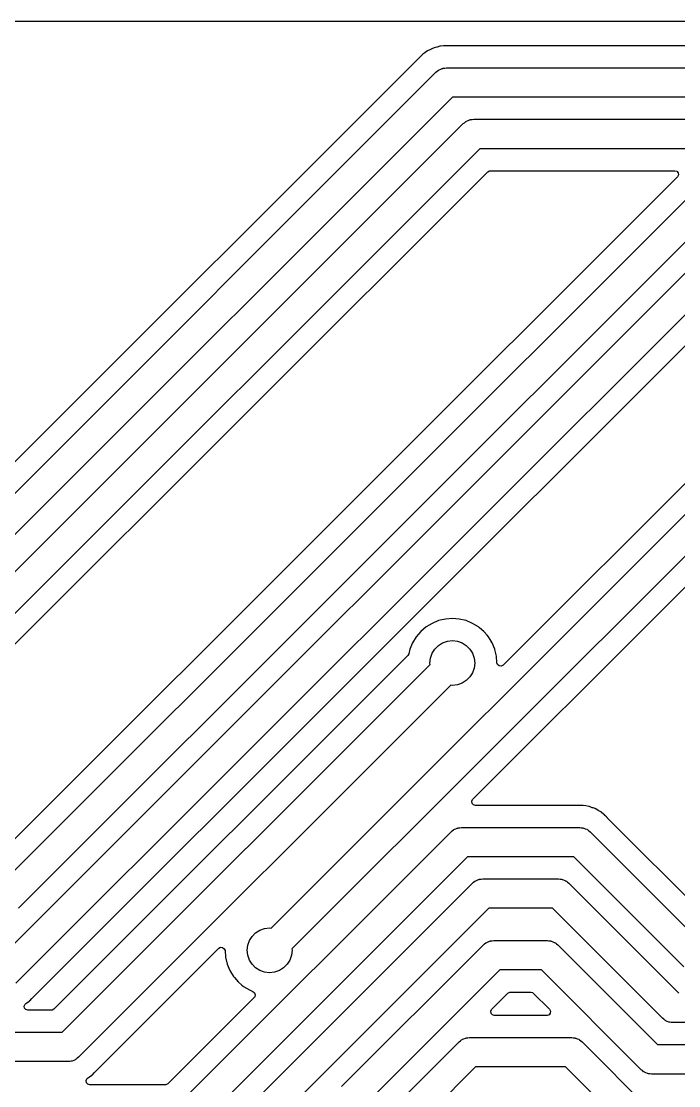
# Model space of a CAD drawing. Extents: x 33 to 233, y -115 to -15.
# Drawn here: x 134.15 to 156.51, y -50.84 to -14.6 of the extents above; entities that cross this region are included whole.
import ezdxf

# ---------------------------------------------------------------- set-up
doc = ezdxf.new("R2010")
doc.units = 0
doc.layers.add('BLACK', color=7, linetype='CONTINUOUS')

msp = doc.modelspace()

# ---------------------------------------------------------------- linework, layer by layer
at = {"layer": 'BLACK', "linetype": 'CONTINUOUS'}
for p, q in [((32.8245, -14.6005), (232.575, -14.6005)), ((148.081, -15.5556), (147.992, -15.596)), ((148.083, -15.555), (148.081, -15.5556)), ((148.171, -15.5125), (148.083, -15.555)), ((148.175, -15.5113), (148.171, -15.5125)), ((148.171, -15.5125), (148.171, -15.5125)), ((148.193, -15.5047), (148.175, -15.5113)), ((148.197, -15.5029), (148.193, -15.5047)), ((148.292, -15.479), (148.197, -15.5029)), ((148.294, -15.4786), (148.292, -15.479)), ((148.388, -15.4526), (148.294, -15.4786)), ((148.392, -15.4522), (148.388, -15.4526)), ((148.388, -15.4526), (148.388, -15.4526)), ((148.411, -15.449), (148.392, -15.4522)), ((148.416, -15.4479), (148.411, -15.449)), ((148.513, -15.4413), (148.416, -15.4479)), ((148.416, -15.4479), (148.416, -15.4479)), ((148.515, -15.4412), (148.513, -15.4413)), ((148.556, -15.4375), (148.515, -15.4412)), ((148.568, -15.4375), (148.556, -15.4375)), ((148.572, -15.4374), (148.568, -15.4375)), ((148.595, -15.4358), (148.572, -15.4374)), ((148.64, -15.4328), (148.595, -15.4358)), ((148.655, -15.4345), (148.64, -15.4328)), ((148.64, -15.4328), (148.64, -15.4328)), ((148.679, -15.4371), (148.655, -15.4345)), ((148.686, -15.4375), (148.679, -15.4371)), ((191.373, -15.4375), (148.686, -15.4375)), ((147.717, -15.8142), (133.852, -29.6793)), ((147.718, -15.8132), (147.717, -15.8142)), ((147.786, -15.7425), (147.718, -15.8132)), ((147.789, -15.7399), (147.786, -15.7425)), ((147.786, -15.7425), (147.786, -15.7425)), ((147.804, -15.7273), (147.789, -15.7399)), ((147.807, -15.7242), (147.804, -15.7273)), ((147.882, -15.6722), (147.807, -15.7242)), ((147.888, -15.6685), (147.882, -15.6722)), ((147.889, -15.6677), (147.888, -15.6685)), ((147.968, -15.6102), (147.889, -15.6677)), ((147.972, -15.6083), (147.968, -15.6102)), ((147.968, -15.6102), (147.968, -15.6102)), ((147.989, -15.5985), (147.972, -15.6083)), ((147.992, -15.596), (147.989, -15.5985)), ((148.258, -16.3344), (148.301, -16.3024)), ((148.301, -16.3024), (148.342, -16.2674)), ((148.342, -16.2674), (148.358, -16.2599)), ((148.358, -16.2599), (148.372, -16.2492)), ((148.372, -16.2492), (148.422, -16.2305)), ((148.422, -16.2305), (148.471, -16.2083)), ((148.471, -16.2083), (148.489, -16.2057)), ((148.489, -16.2057), (148.506, -16.1994)), ((148.506, -16.1994), (148.559, -16.1956)), ((148.559, -16.1956), (148.612, -16.188)), ((148.612, -16.188), (191.388, -16.188)), ((133.353, -31.24), (148.258, -16.3344)), ((148.819, -17.188), (133.914, -32.0936)), ((191.181, -17.188), (148.819, -17.188)), ((131.303, -35.97), (149.188, -18.0844)), ((149.188, -18.0844), (149.231, -18.0524)), ((149.231, -18.0524), (149.272, -18.0174)), ((149.272, -18.0174), (149.288, -18.0099)), ((149.288, -18.0099), (149.302, -17.9992)), ((149.302, -17.9992), (149.352, -17.9805)), ((149.352, -17.9805), (149.401, -17.9583)), ((149.401, -17.9583), (149.419, -17.9557)), ((149.419, -17.9557), (149.436, -17.9494)), ((149.436, -17.9494), (149.489, -17.9456)), ((149.489, -17.9456), (149.542, -17.938)), ((149.542, -17.938), (189.954, -17.938)), ((149.749, -18.938), (132.717, -35.97)), ((189.747, -18.938), (149.749, -18.938)), ((133.677, -36.0717), (150.024, -19.7248)), ((156.471, -19.9002), (133.852, -42.5193)), ((150.024, -19.7248), (150.085, -19.6913)), ((150.085, -19.6913), (150.111, -19.6885)), ((150.111, -19.6885), (156.384, -19.6885)), ((156.384, -19.6885), (156.451, -19.7082)), ((156.451, -19.7082), (156.496, -19.761)), ((156.477, -19.8937), (156.471, -19.9002)), ((156.506, -19.8301), (156.477, -19.8937)), ((156.496, -19.761), (156.506, -19.8301)), ((133.493, -43.94), (157.336, -20.0964)), ((157.897, -20.95), (134.054, -44.7936)), ((133.408, -46.5), (158.061, -21.8464)), ((158.622, -22.7), (133.968, -47.3536)), ((134.509, -47.8739), (158.897, -23.4868)), ((160.735, -26.3262), (150.544, -36.5178)), ((142.649, -45.4736), (161.276, -26.8464)), ((161.837, -27.7), (143.356, -46.1807)), ((155.737, -34.8612), (162.112, -28.4868)), ((148.127, -35.0982), (147.924, -35.2226)), ((148.347, -35.0071), (148.127, -35.0982)), ((148.127, -35.0982), (148.127, -35.0982)), ((148.579, -34.9515), (148.347, -35.0071)), ((148.347, -35.0071), (148.347, -35.0071)), ((148.816, -34.9328), (148.579, -34.9515)), ((149.053, -34.9515), (148.816, -34.9328)), ((149.285, -35.0071), (149.053, -34.9515)), ((149.505, -35.0982), (149.285, -35.0071)), ((149.708, -35.2226), (149.505, -35.0982)), ((149.505, -35.0982), (149.505, -35.0982)), ((149.511, -41.0878), (155.737, -34.8612)), ((147.743, -35.3772), (147.589, -35.5582)), ((147.924, -35.2226), (147.743, -35.3772)), ((147.924, -35.2226), (147.924, -35.2226)), ((149.736, -35.2468), (149.708, -35.2226)), ((149.708, -35.2226), (149.708, -35.2226)), ((149.889, -35.3772), (149.736, -35.2468)), ((149.995, -35.5013), (149.889, -35.3772)), ((150.043, -35.5582), (149.995, -35.5013)), ((147.464, -35.7612), (147.373, -35.9812)), ((147.589, -35.5582), (147.464, -35.7612)), ((147.589, -35.5582), (147.589, -35.5582)), ((148.22, -35.9749), (148.341, -35.8542)), ((148.341, -35.8542), (148.485, -35.7635)), ((148.485, -35.7635), (148.646, -35.7071)), ((148.646, -35.7071), (148.816, -35.688)), ((148.816, -35.688), (148.986, -35.7071)), ((148.986, -35.7071), (149.147, -35.7635)), ((149.147, -35.7635), (149.291, -35.8542)), ((149.291, -35.8542), (149.412, -35.9749)), ((150.1, -35.6507), (150.043, -35.5582)), ((150.043, -35.5582), (150.043, -35.5582)), ((150.168, -35.7612), (150.1, -35.6507)), ((150.259, -35.9812), (150.168, -35.7612)), ((150.168, -35.7612), (150.168, -35.7612)), ((147.303, -36.1944), (135.264, -48.2332)), ((147.336, -36.1357), (147.303, -36.1944)), ((147.373, -35.9812), (147.336, -36.1357)), ((147.373, -35.9812), (147.373, -35.9812)), ((148.073, -36.2804), (148.129, -36.1194)), ((148.129, -36.1194), (148.22, -35.9749)), ((149.412, -35.9749), (149.503, -36.1194)), ((149.503, -36.1194), (149.559, -36.2804)), ((150.261, -35.9902), (150.259, -35.9812)), ((150.259, -35.9812), (150.259, -35.9812)), ((150.314, -36.2127), (150.261, -35.9902)), ((150.332, -36.4399), (150.314, -36.2127)), ((135.539, -49.02), (148.06, -36.4993)), ((148.054, -36.45), (148.073, -36.2804)), ((148.06, -36.4993), (148.054, -36.45)), ((149.559, -36.2804), (149.578, -36.45)), ((149.578, -36.45), (149.559, -36.6196)), ((150.357, -36.5045), (150.332, -36.4399)), ((150.413, -36.5463), (150.357, -36.5045)), ((150.482, -36.5513), (150.413, -36.5463)), ((150.544, -36.5178), (150.482, -36.5513)), ((149.412, -36.9251), (149.291, -37.0458)), ((149.503, -36.7806), (149.412, -36.9251)), ((149.559, -36.6196), (149.503, -36.7806)), ((148.767, -37.2064), (136.1, -49.8736)), ((148.816, -37.212), (148.767, -37.2064)), ((148.986, -37.1929), (148.816, -37.212)), ((149.147, -37.1365), (148.986, -37.1929)), ((149.291, -37.0458), (149.147, -37.1365)), ((149.476, -41.1579), (149.505, -41.0943)), ((149.486, -41.227), (149.476, -41.1579)), ((149.531, -41.2798), (149.486, -41.227)), ((149.505, -41.0943), (149.511, -41.0878)), ((149.598, -41.2995), (149.531, -41.2798)), ((153.135, -41.2995), (149.598, -41.2995)), ((153.136, -41.2995), (153.135, -41.2995)), ((153.234, -41.2973), (153.136, -41.2995)), ((153.238, -41.298), (153.234, -41.2973)), ((153.258, -41.2995), (153.238, -41.298)), ((153.262, -41.2995), (153.258, -41.2995)), ((153.359, -41.317), (153.262, -41.2995)), ((153.262, -41.2995), (153.262, -41.2995)), ((153.36, -41.3172), (153.359, -41.317)), ((153.457, -41.3325), (153.36, -41.3172)), ((153.461, -41.3339), (153.457, -41.3325)), ((153.457, -41.3325), (153.457, -41.3325)), ((153.479, -41.3389), (153.461, -41.3339)), ((153.484, -41.3397), (153.479, -41.3389)), ((153.575, -41.3741), (153.484, -41.3397)), ((153.484, -41.3397), (153.484, -41.3397)), ((153.577, -41.3745), (153.575, -41.3741)), ((153.603, -41.3838), (153.577, -41.3745)), ((153.669, -41.4068), (153.603, -41.3838)), ((153.673, -41.409), (153.669, -41.4068)), ((153.69, -41.4172), (153.673, -41.409)), ((153.694, -41.4188), (153.69, -41.4172)), ((153.778, -41.469), (153.694, -41.4188)), ((153.78, -41.4697), (153.778, -41.469)), ((153.865, -41.5179), (153.78, -41.4697)), ((153.868, -41.5207), (153.865, -41.5179)), ((153.865, -41.5179), (153.865, -41.5179)), ((153.865, -41.5179), (153.865, -41.5179)), ((153.884, -41.532), (153.868, -41.5207)), ((153.888, -41.5342), (153.884, -41.532)), ((153.961, -41.5986), (153.888, -41.5342)), ((153.888, -41.5342), (153.888, -41.5342)), ((153.888, -41.5342), (153.888, -41.5342)), ((153.962, -41.5995), (153.961, -41.5986)), ((153.988, -41.6207), (153.962, -41.5995)), ((153.994, -41.6261), (153.988, -41.6207)), ((154.003, -41.6345), (153.994, -41.6261)), ((154.006, -41.6374), (154.003, -41.6345)), ((154.057, -41.6823), (154.006, -41.6374)), ((154.081, -41.7127), (154.057, -41.6823)), ((154.086, -41.7179), (154.081, -41.7127)), ((157.523, -45.1552), (154.086, -41.7179)), ((139.408, -51.56), (148.772, -42.1964)), ((148.772, -42.1964), (148.815, -42.1644)), ((148.815, -42.1644), (148.855, -42.1294)), ((148.855, -42.1294), (148.871, -42.1219)), ((148.871, -42.1219), (148.886, -42.1112)), ((148.886, -42.1112), (148.936, -42.0925)), ((148.936, -42.0925), (148.985, -42.0703)), ((148.985, -42.0703), (149.002, -42.0677)), ((149.002, -42.0677), (149.019, -42.0614)), ((149.019, -42.0614), (149.072, -42.0576)), ((149.072, -42.0576), (149.125, -42.05)), ((149.125, -42.05), (153.15, -42.05)), ((153.15, -42.05), (153.203, -42.0576)), ((153.203, -42.0576), (153.256, -42.0614)), ((153.256, -42.0614), (153.273, -42.0677)), ((153.273, -42.0677), (153.291, -42.0703)), ((153.291, -42.0703), (153.339, -42.0925)), ((153.339, -42.0925), (153.389, -42.1112)), ((153.389, -42.1112), (153.404, -42.1219)), ((153.404, -42.1219), (153.42, -42.1294)), ((153.42, -42.1294), (153.46, -42.1644)), ((153.46, -42.1644), (153.503, -42.1964)), ((153.503, -42.1964), (157.249, -45.942)), ((149.333, -43.05), (139.969, -52.4136)), ((152.943, -43.05), (149.333, -43.05)), ((156.688, -46.7956), (152.943, -43.05)), ((149.611, -43.8612), (149.661, -43.8425)), ((149.661, -43.8425), (149.709, -43.8203)), ((149.709, -43.8203), (149.727, -43.8177)), ((149.727, -43.8177), (149.744, -43.8114)), ((149.744, -43.8114), (149.797, -43.8076)), ((149.797, -43.8076), (149.85, -43.8)), ((149.85, -43.8), (152.425, -43.8)), ((152.425, -43.8), (152.478, -43.8076)), ((152.478, -43.8076), (152.531, -43.8114)), ((152.531, -43.8114), (152.548, -43.8177)), ((152.548, -43.8177), (152.566, -43.8203)), ((152.566, -43.8203), (152.614, -43.8425)), ((152.614, -43.8425), (152.664, -43.8612)), ((139.343, -54.1), (149.497, -43.9464)), ((149.497, -43.9464), (149.54, -43.9144)), ((149.54, -43.9144), (149.58, -43.8794)), ((149.58, -43.8794), (149.596, -43.8719)), ((149.596, -43.8719), (149.611, -43.8612)), ((152.664, -43.8612), (152.679, -43.8719)), ((152.679, -43.8719), (152.695, -43.8794)), ((152.695, -43.8794), (152.736, -43.9144)), ((152.736, -43.9144), (152.778, -43.9464)), ((152.778, -43.9464), (156.524, -47.692)), ((150.057, -44.8), (139.904, -54.9536)), ((152.218, -44.8), (150.057, -44.8)), ((155.963, -48.5456), (152.218, -44.8)), ((142.004, -45.7549), (142.125, -45.6342)), ((142.125, -45.6342), (142.269, -45.5435)), ((142.269, -45.5435), (142.43, -45.4871)), ((142.43, -45.4871), (142.6, -45.468)), ((142.6, -45.468), (142.649, -45.4736)), ((141.857, -46.0604), (141.913, -45.8994)), ((141.913, -45.8994), (142.004, -45.7549)), ((149.872, -46.0464), (149.914, -46.0144)), ((149.914, -46.0144), (149.955, -45.9794)), ((149.955, -45.9794), (149.971, -45.9719)), ((149.971, -45.9719), (149.986, -45.9612)), ((149.986, -45.9612), (150.036, -45.9425)), ((150.036, -45.9425), (150.084, -45.9203)), ((150.084, -45.9203), (150.102, -45.9177)), ((150.102, -45.9177), (150.119, -45.9114)), ((150.119, -45.9114), (150.172, -45.9076)), ((150.172, -45.9076), (150.225, -45.9)), ((150.225, -45.9), (152.05, -45.9)), ((152.05, -45.9), (152.103, -45.9076)), ((152.103, -45.9076), (152.156, -45.9114)), ((152.156, -45.9114), (152.173, -45.9177)), ((152.173, -45.9177), (152.191, -45.9203)), ((152.191, -45.9203), (152.239, -45.9425)), ((152.239, -45.9425), (152.29, -45.9612)), ((152.29, -45.9612), (152.304, -45.9719)), ((152.304, -45.9719), (152.32, -45.9794)), ((152.32, -45.9794), (152.361, -46.0144)), ((152.361, -46.0144), (152.404, -46.0464)), ((136.641, -50.3939), (140.872, -46.1622)), ((140.872, -46.1622), (140.934, -46.1287)), ((140.934, -46.1287), (141.003, -46.1337)), ((141.003, -46.1337), (141.059, -46.1755)), ((141.059, -46.1755), (141.084, -46.2401)), ((141.084, -46.2401), (141.102, -46.4673)), ((141.838, -46.23), (141.857, -46.0604)), ((141.857, -46.3996), (141.838, -46.23)), ((143.362, -46.23), (143.343, -46.3996)), ((143.356, -46.1807), (143.362, -46.23)), ((145.046, -50.8716), (149.872, -46.0464)), ((152.404, -46.0464), (155.799, -49.442)), ((141.102, -46.4673), (141.157, -46.6988)), ((141.157, -46.6988), (141.157, -46.6988)), ((141.157, -46.6988), (141.248, -46.9188)), ((141.913, -46.5606), (141.857, -46.3996)), ((142.004, -46.7051), (141.913, -46.5606)), ((142.125, -46.8258), (142.004, -46.7051)), ((143.196, -46.7051), (143.075, -46.8258)), ((143.287, -46.5606), (143.196, -46.7051)), ((143.343, -46.3996), (143.287, -46.5606)), ((141.248, -46.9188), (141.248, -46.9188)), ((141.248, -46.9188), (141.373, -47.1218)), ((142.269, -46.9165), (142.125, -46.8258)), ((142.43, -46.9729), (142.269, -46.9165)), ((142.6, -46.992), (142.43, -46.9729)), ((142.77, -46.9729), (142.6, -46.992)), ((142.931, -46.9165), (142.77, -46.9729)), ((143.075, -46.8258), (142.931, -46.9165)), ((150.432, -46.9), (145.9, -51.4323)), ((151.843, -46.9), (150.432, -46.9)), ((155.238, -50.2956), (151.843, -46.9)), ((141.373, -47.1218), (141.373, -47.1218)), ((141.373, -47.1218), (141.404, -47.1588)), ((141.404, -47.1588), (141.527, -47.3028)), ((141.527, -47.3028), (141.658, -47.4149)), ((141.658, -47.4149), (141.708, -47.4574)), ((141.708, -47.4574), (141.708, -47.4574)), ((141.708, -47.4574), (141.911, -47.5818)), ((142.073, -47.8343), (139.134, -50.7732)), ((141.911, -47.5818), (141.911, -47.5818)), ((141.911, -47.5818), (142.032, -47.632)), ((142.032, -47.632), (142.087, -47.6759)), ((142.092, -47.8099), (142.073, -47.8343)), ((142.087, -47.6759), (142.109, -47.7422)), ((142.109, -47.7422), (142.092, -47.8099)), ((150.156, -48.2378), (150.707, -47.6868)), ((150.707, -47.6868), (150.768, -47.6533)), ((150.768, -47.6533), (150.794, -47.6505)), ((150.794, -47.6505), (151.481, -47.6505)), ((151.481, -47.6505), (151.548, -47.6702)), ((151.548, -47.6702), (151.568, -47.6868)), ((151.568, -47.6868), (152.119, -48.2378)), ((134.254, -48.1279), (134.283, -48.0643)), ((134.264, -48.197), (134.254, -48.1279)), ((134.31, -48.2498), (134.264, -48.197)), ((134.283, -48.0643), (134.304, -48.0452)), ((134.304, -48.0452), (134.312, -48.0394)), ((134.312, -48.0394), (134.338, -48.0203)), ((134.338, -48.0203), (134.339, -48.0196)), ((134.339, -48.0196), (134.42, -47.9638)), ((134.42, -47.9638), (134.423, -47.9607)), ((134.423, -47.9607), (134.437, -47.9481)), ((134.437, -47.9481), (134.441, -47.9455)), ((134.441, -47.9455), (134.509, -47.8747)), ((134.509, -47.8747), (134.509, -47.8739)), ((134.377, -48.2695), (134.31, -48.2498)), ((135.177, -48.2695), (134.377, -48.2695)), ((135.203, -48.2667), (135.177, -48.2695)), ((135.264, -48.2332), (135.203, -48.2667)), ((150.121, -48.3079), (150.15, -48.2443)), ((150.131, -48.377), (150.121, -48.3079)), ((150.176, -48.4298), (150.131, -48.377)), ((150.15, -48.2443), (150.156, -48.2378)), ((150.243, -48.4495), (150.176, -48.4298)), ((152.032, -48.4495), (150.243, -48.4495)), ((152.04, -48.4492), (152.032, -48.4495)), ((152.106, -48.4248), (152.04, -48.4492)), ((152.148, -48.3688), (152.106, -48.4248)), ((152.119, -48.2378), (152.153, -48.2991)), ((152.153, -48.2991), (152.148, -48.3688)), ((156.006, -48.5776), (155.963, -48.5456)), ((156.047, -48.6126), (156.006, -48.5776)), ((156.063, -48.6201), (156.047, -48.6126)), ((156.077, -48.6308), (156.063, -48.6201)), ((156.127, -48.6495), (156.077, -48.6308)), ((156.176, -48.6717), (156.127, -48.6495)), ((156.194, -48.6743), (156.176, -48.6717)), ((156.211, -48.6806), (156.194, -48.6743)), ((156.264, -48.6844), (156.211, -48.6806)), ((156.317, -48.692), (156.264, -48.6844)), ((167.924, -48.692), (156.317, -48.692)), ((132.89, -49.02), (135.539, -49.02)), ((149.089, -49.3144), (149.13, -49.2794)), ((149.13, -49.2794), (149.146, -49.2719)), ((149.146, -49.2719), (149.16, -49.2612)), ((149.16, -49.2612), (149.211, -49.2425)), ((149.211, -49.2425), (149.259, -49.2203)), ((149.259, -49.2203), (149.277, -49.2177)), ((149.277, -49.2177), (149.294, -49.2114)), ((149.294, -49.2114), (149.347, -49.2076)), ((149.347, -49.2076), (149.4, -49.2)), ((149.4, -49.2), (152.875, -49.2)), ((152.875, -49.2), (152.928, -49.2076)), ((152.928, -49.2076), (152.981, -49.2114)), ((152.981, -49.2114), (152.998, -49.2177)), ((152.998, -49.2177), (153.016, -49.2203)), ((153.016, -49.2203), (153.065, -49.2425)), ((153.065, -49.2425), (153.115, -49.2612)), ((153.115, -49.2612), (153.129, -49.2719)), ((153.129, -49.2719), (153.145, -49.2794)), ((153.145, -49.2794), (153.186, -49.3144)), ((147.246, -51.1465), (149.046, -49.3464)), ((149.046, -49.3464), (149.089, -49.3144)), ((153.186, -49.3144), (153.229, -49.3464)), ((153.229, -49.3464), (155.7, -51.818)), ((155.799, -49.442), (168.812, -49.442)), ((135.852, -50.0086), (135.799, -50.0124)), ((135.869, -50.0023), (135.852, -50.0086)), ((135.887, -49.9997), (135.869, -50.0023)), ((135.936, -49.9775), (135.887, -49.9997)), ((135.986, -49.9588), (135.936, -49.9775)), ((136, -49.9481), (135.986, -49.9588)), ((136.016, -49.9406), (136, -49.9481)), ((136.057, -49.9056), (136.016, -49.9406)), ((136.1, -49.8736), (136.057, -49.9056)), ((135.746, -50.02), (132.89, -50.02)), ((135.799, -50.0124), (135.746, -50.02)), ((149.607, -50.2), (148.1, -51.7071)), ((152.668, -50.2), (149.607, -50.2)), ((155.14, -52.6716), (152.668, -50.2)), ((155.281, -50.3276), (155.238, -50.2956)), ((155.322, -50.3626), (155.281, -50.3276)), ((155.338, -50.3701), (155.322, -50.3626)), ((155.352, -50.3808), (155.338, -50.3701)), ((136.358, -50.6679), (136.387, -50.6043)), ((136.367, -50.737), (136.358, -50.6679)), ((136.387, -50.6043), (136.407, -50.5852)), ((136.407, -50.5852), (136.469, -50.5403)), ((136.469, -50.5403), (136.47, -50.5396)), ((136.47, -50.5396), (136.551, -50.4838)), ((136.551, -50.4838), (136.554, -50.4807)), ((136.554, -50.4807), (136.569, -50.4681)), ((136.569, -50.4681), (136.572, -50.4655)), ((136.572, -50.4655), (136.64, -50.3947)), ((136.64, -50.3947), (136.641, -50.3939)), ((155.402, -50.3995), (155.352, -50.3808)), ((155.451, -50.4217), (155.402, -50.3995)), ((155.469, -50.4243), (155.451, -50.4217)), ((155.486, -50.4306), (155.469, -50.4243)), ((155.539, -50.4344), (155.486, -50.4306)), ((155.592, -50.442), (155.539, -50.4344)), ((169.019, -50.442), (155.592, -50.442)), ((136.413, -50.7898), (136.367, -50.737)), ((136.48, -50.8095), (136.413, -50.7898)), ((139.046, -50.8095), (136.48, -50.8095)), ((139.072, -50.8067), (139.046, -50.8095)), ((139.134, -50.7732), (139.072, -50.8067))]:
    msp.add_line(p, q, dxfattribs=at)

doc.saveas('drawing.dxf')
